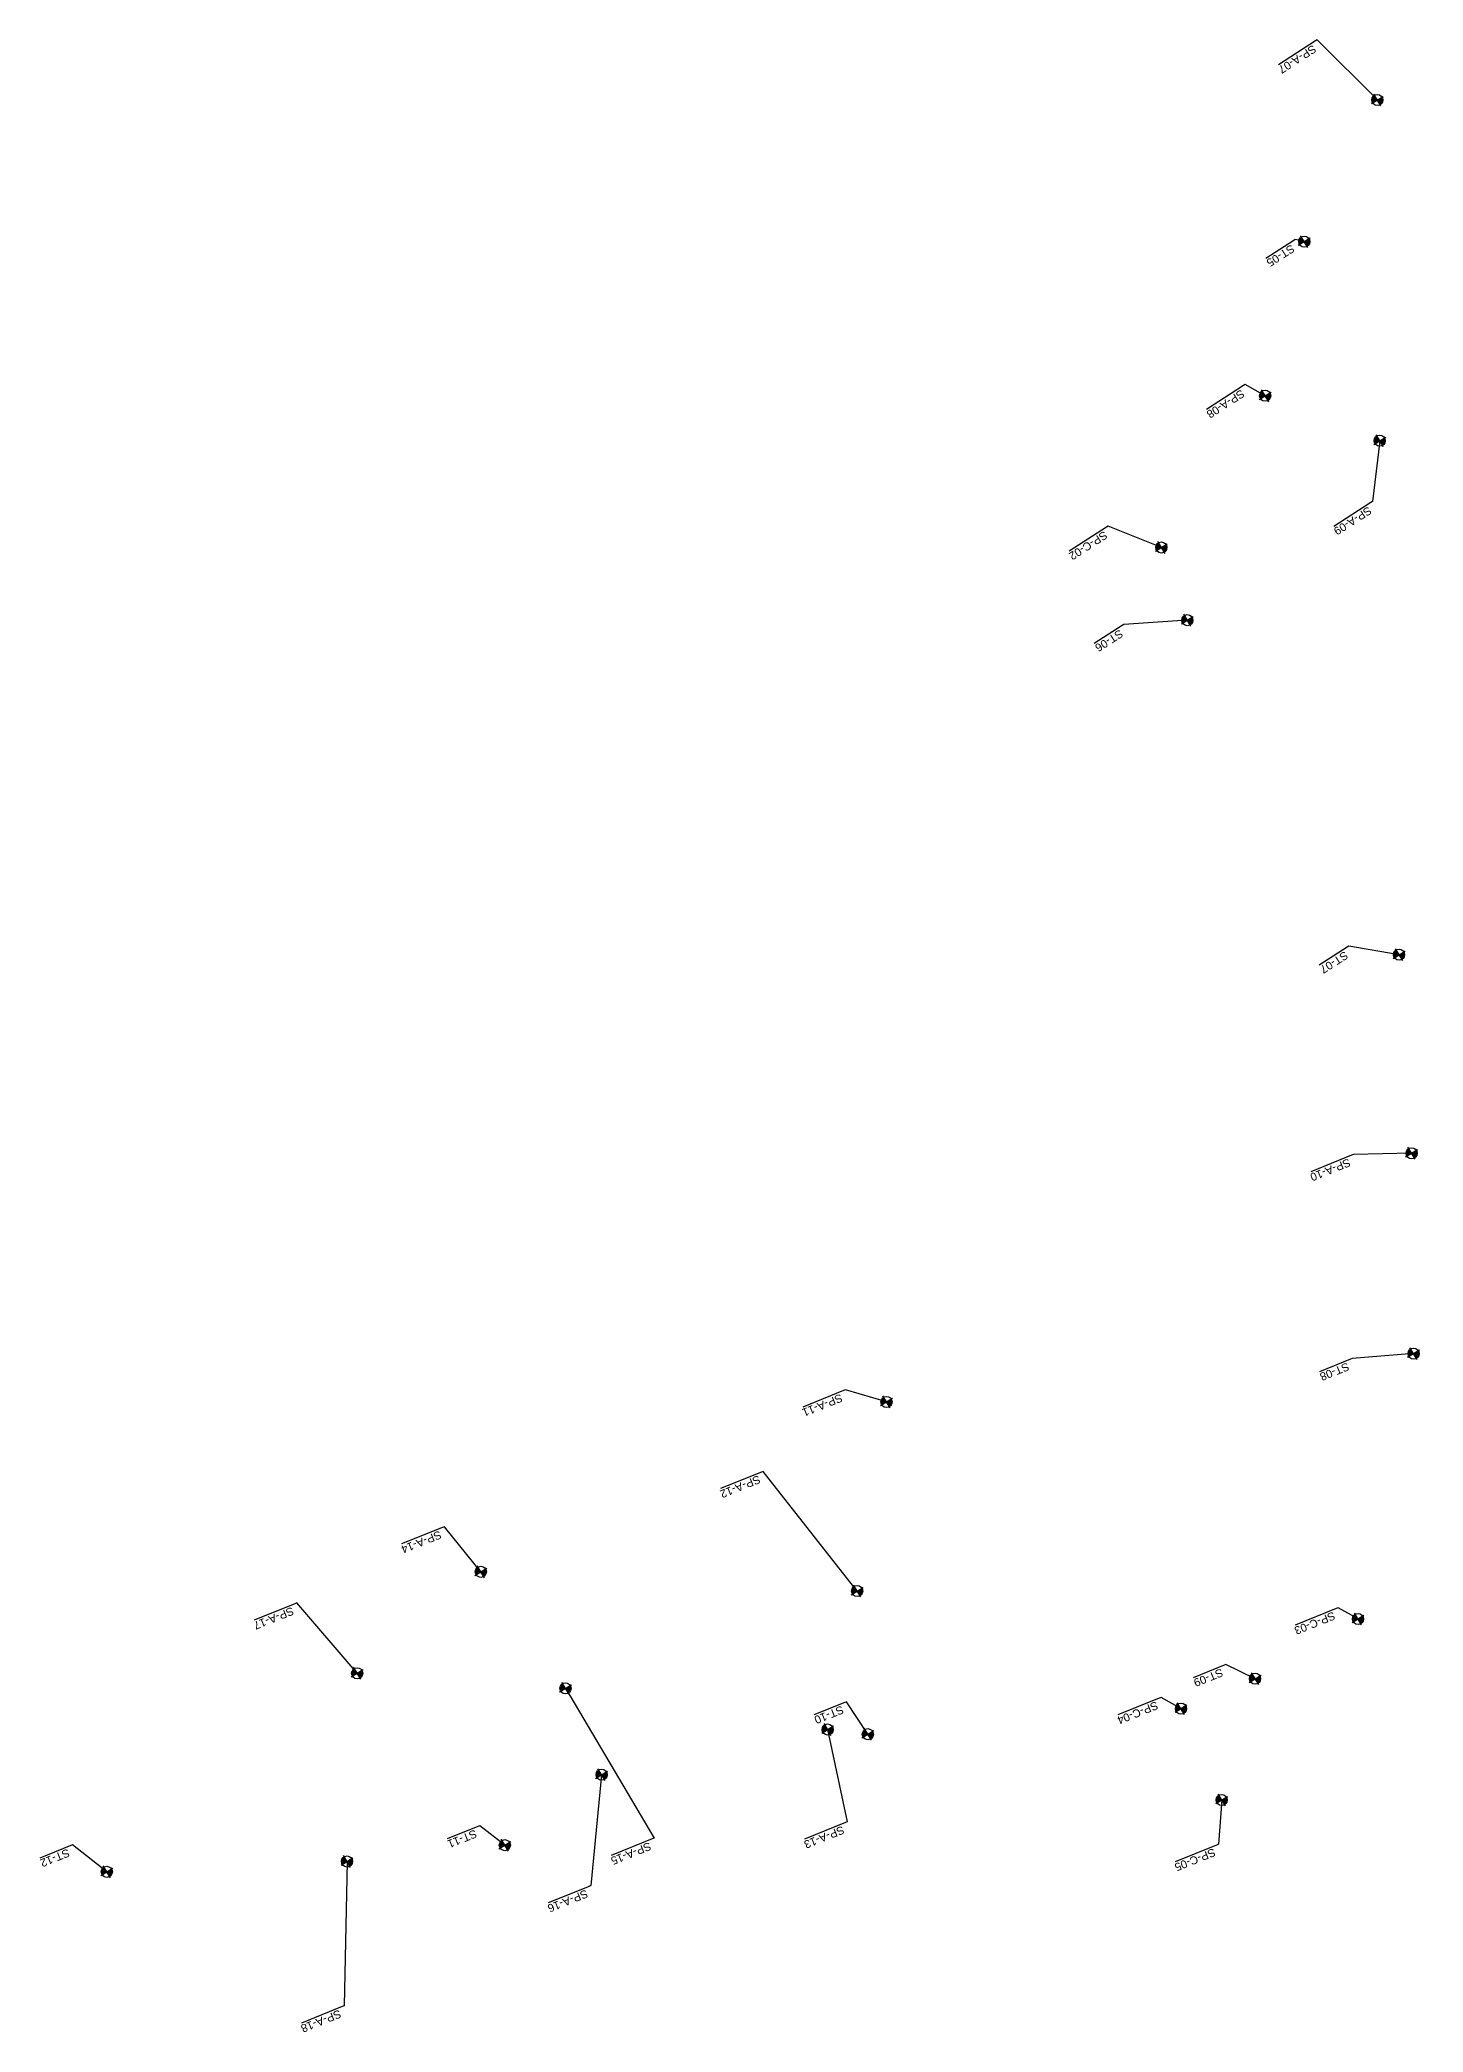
# Model space of a CAD drawing. Header units: millimetres. Extents: x 677716 to 680401, y 7829015 to 7830325.
# Drawn here: x 679068 to 679760, y 7829185 to 7830181 of the extents above; entities that cross this region are included whole.
import ezdxf
from ezdxf import colors
from ezdxf.entities.mleader import LeaderData, LeaderLine
from ezdxf.math import Vec2, Vec3

# ---------------------------------------------------------------- set-up
doc = ezdxf.new("R2010")
doc.units = ezdxf.units.MM
for name, color, linetype in [('G-SONDAGEM-TRADO', 130, 'Continuous'), ('G-SONDAGENS-ATERRO', 96, 'Continuous'), ('G-SONDAGENS-CORTE', 10, 'Continuous')]:
    doc.layers.add(name, color=color, linetype=linetype)
doc.styles.get("Standard").update_dxf_attribs({"font": 'arial.ttf'})

# ---------------------------------------------------------------- blocks, each defined once
blk = doc.blocks.new('A$C7828b402')
at = {"layer": 'G-SONDAGEM-TRADO'}
h = blk.add_hatch(color=256, dxfattribs=at)
h.paths.add_polyline_path([(-10.9, 2.1, -0.414214), (2.1, 10.9), (0, 0)])
h.paths.add_polyline_path([(-2.1, -10.9), (0, 0), (10.9, -2.1, -0.414214)])
for p, q in [((13.6, -2.7), (-13.6, 2.7)), ((2.7, 13.6), (-2.7, -13.6))]:
    blk.add_line(p, q, dxfattribs=at)
blk.add_circle((0, 0), 11.1, dxfattribs=at)
blk = doc.blocks.new('_None')
blk = doc.blocks.new('A$C9470597b')
at = {"layer": 'G-SONDAGENS-CORTE'}
h = blk.add_hatch(color=256, dxfattribs=at)
h.paths.add_polyline_path([(1.08, 2.55, -0.414214), (2.55, -1.08), (0, 0)])
h.paths.add_polyline_path([(-2.55, 1.08), (0, 0), (-1.08, -2.55, -0.414214)])
for p, q in [((3.19, -1.35), (-3.19, 1.35)), ((-1.35, -3.19), (1.35, 3.19))]:
    blk.add_line(p, q, dxfattribs=at)
blk.add_circle((0, 0), 2.77, dxfattribs=at)
blk = doc.blocks.new('A$C8f187f32')
at = {"layer": 'G-SONDAGENS-ATERRO'}
h = blk.add_hatch(color=256, dxfattribs=at)
h.paths.add_polyline_path([(-10.9, 2.1, -0.414214), (2.1, 10.9), (0, 0)])
h.paths.add_polyline_path([(-2.1, -10.9), (0, 0), (10.9, -2.1, -0.414214)])
for p, q in [((13.6, -2.7), (-13.6, 2.7)), ((2.7, 13.6), (-2.7, -13.6))]:
    blk.add_line(p, q, dxfattribs=at)
blk.add_circle((0, 0), 11.1, dxfattribs=at)

msp = doc.modelspace()

# ---------------------------------------------------------------- block references
at = {"color": 2, "rotation": 324.6044335989439}
for p in [(679628.98, 7829927.31), (679727.25, 7829391.76), (679638.73, 7829346.95), (679659.12, 7829301.26)]:
    msp.add_blockref('A$C9470597b', p, dxfattribs=at)
at = {"layer": 'G-SONDAGEM-TRADO', "xscale": 0.25, "yscale": 0.25, "zscale": 0.25, "rotation": 222.6704106074319}
msp.add_blockref('A$C7828b402', (679700.37, 7830080.2), dxfattribs=at)
at = {"layer": 'G-SONDAGEM-TRADO', "linetype": 'Continuous', "xscale": 0.25, "yscale": 0.25, "zscale": 0.25, "rotation": 222.6704106074319}
for p in [(679641.94, 7829890.97), (679747.79, 7829723.75), (679755.02, 7829524.37), (679675.82, 7829361.87), (679482.23, 7829334.14), (679300.79, 7829278.67), (679101.84, 7829265.35)]:
    msp.add_blockref('A$C7828b402', p, dxfattribs=at)
at = {"layer": 'G-SONDAGENS-ATERRO', "xscale": 0.25, "yscale": 0.25, "zscale": 0.25, "rotation": 222.6704106040137}
for p in [(679736.92, 7830151), (679680.84, 7830003.15), (679738.13, 7829980.67), (679754.03, 7829624.53), (679491.56, 7829500.24), (679288.81, 7829415.3), (679476.89, 7829405.69), (679226.97, 7829364.61), (679331.09, 7829357.07), (679462.15, 7829336.48), (679349.14, 7829313.88), (679221.92, 7829270.52)]:
    msp.add_blockref('A$C8f187f32', p, dxfattribs=at)

# ---------------------------------------------------------------- leaders
at = {"layer": 'G-SONDAGEM-TRADO', "linetype": 'Continuous'}
ml = msp.add_multileader_mtext('Standard', dxfattribs=at)
ml.set_content('ST-05', color=256)
ml.set_leader_properties()
ml.set_arrow_properties(name='NONE')
ml.build(insert=Vec2(0, 0))
ml.multileader.update_dxf_attribs({"text_left_attachment_type": 6, "dogleg_length": 0.966})
ctx = ml.context
ctx.base_point, ctx.plane_origin, ctx.plane_x_axis, ctx.plane_y_axis = Vec3(679695.11, 7830080.73), Vec3(679700.37, 7830080.2), Vec3(-0.84039, -0.541982), Vec3(0.541982, -0.84039)
ctx.left_attachment = 6
notes = []
notes.append((ctx, [(0, (1, 1, 0), (679695.92, 7830081.26), (-0.84039, -0.541982), 0.966, [(0, [(679700.37, 7830080.2)], 0, [])])]))
ctx.mtext.insert, ctx.mtext.text_direction, ctx.mtext.rotation, ctx.mtext.line_spacing_factor, ctx.mtext.flow_direction = Vec3(679696.03, 7830075.62), Vec3(-0.84039, -0.541982), 3.714387, 0.3, 5
ml = msp.add_multileader_mtext('Standard', dxfattribs=at)
ml.set_content('ST-06', color=256)
ml.set_leader_properties()
ml.set_arrow_properties(name='NONE')
ml.build(insert=Vec2(0, 0))
ml.multileader.update_dxf_attribs({"text_left_attachment_type": 6, "dogleg_length": 0.966})
ctx = ml.context
ctx.base_point, ctx.plane_origin, ctx.plane_x_axis, ctx.plane_y_axis = Vec3(679609.39, 7829888.28), Vec3(679641.94, 7829890.97), Vec3(-0.84039, -0.541982), Vec3(0.541982, -0.84039)
ctx.left_attachment = 6
notes.append((ctx, [(0, (1, 1, 0), (679610.2, 7829888.81), (-0.84039, -0.541982), 0.966, [(0, [(679641.94, 7829890.97)], 0, [])])]))
ctx.mtext.insert, ctx.mtext.text_direction, ctx.mtext.rotation, ctx.mtext.line_spacing_factor, ctx.mtext.flow_direction = Vec3(679610.31, 7829883.17), Vec3(-0.84039, -0.541982), 3.714387, 0.3, 5
ml = msp.add_multileader_mtext('Standard', dxfattribs=at)
ml.set_content('ST-07', color=256)
ml.set_leader_properties()
ml.set_arrow_properties(name='NONE')
ml.build(insert=Vec2(0, 0))
ml.multileader.update_dxf_attribs({"text_left_attachment_type": 6, "dogleg_length": 0.966})
ctx = ml.context
ctx.base_point, ctx.plane_origin, ctx.plane_x_axis, ctx.plane_y_axis = Vec3(679721.86, 7829727.49), Vec3(679747.79, 7829723.75), Vec3(-0.84039, -0.541982), Vec3(0.541982, -0.84039)
ctx.left_attachment = 6
notes.append((ctx, [(0, (1, 1, 0), (679722.67, 7829728.01), (-0.84039, -0.541982), 0.966, [(0, [(679747.79, 7829723.75)], 0, [])])]))
ctx.mtext.insert, ctx.mtext.text_direction, ctx.mtext.rotation, ctx.mtext.line_spacing_factor, ctx.mtext.flow_direction = Vec3(679722.78, 7829722.37), Vec3(-0.84039, -0.541982), 3.714387, 0.3, 5
ml = msp.add_multileader_mtext('Standard', dxfattribs=at)
ml.set_content('ST-08', color=256)
ml.set_leader_properties()
ml.set_arrow_properties(name='NONE')
ml.build(insert=Vec2(0, 0))
ml.multileader.update_dxf_attribs({"text_left_attachment_type": 6, "dogleg_length": 0.966})
ctx = ml.context
ctx.base_point, ctx.plane_origin, ctx.plane_x_axis, ctx.plane_y_axis = Vec3(679723.42, 7829521.55), Vec3(679755.02, 7829524.37), Vec3(-0.927184, -0.374607), Vec3(0.374607, -0.927184)
ctx.left_attachment = 6
notes.append((ctx, [(0, (1, 1, 0), (679724.32, 7829521.91), (-0.927184, -0.374607), 0.966, [(0, [(679755.02, 7829524.37)], 0, [])])]))
ctx.mtext.insert, ctx.mtext.text_direction, ctx.mtext.rotation, ctx.mtext.line_spacing_factor, ctx.mtext.flow_direction = Vec3(679723.37, 7829516.35), Vec3(-0.927184, -0.374607), 3.525565, 0.3, 5
ml = msp.add_multileader_mtext('Standard', dxfattribs=at)
ml.set_content('ST-09', color=256)
ml.set_leader_properties()
ml.set_arrow_properties(name='NONE')
ml.build(insert=Vec2(0, 0))
ml.multileader.update_dxf_attribs({"text_left_attachment_type": 6, "dogleg_length": 0.966})
ctx = ml.context
ctx.base_point, ctx.plane_origin, ctx.plane_x_axis, ctx.plane_y_axis = Vec3(679660.35, 7829368.59), Vec3(679675.82, 7829361.87), Vec3(-0.927184, -0.374607), Vec3(0.374607, -0.927184)
ctx.left_attachment = 6
notes.append((ctx, [(0, (1, 1, 0), (679661.24, 7829368.95), (-0.927184, -0.374607), 0.966, [(0, [(679675.82, 7829361.87)], 0, [])])]))
ctx.mtext.insert, ctx.mtext.text_direction, ctx.mtext.rotation, ctx.mtext.line_spacing_factor, ctx.mtext.flow_direction = Vec3(679660.29, 7829363.39), Vec3(-0.927184, -0.374607), 3.525565, 0.3, 5
ml = msp.add_multileader_mtext('Standard', dxfattribs=at)
ml.set_content('ST-10', color=256)
ml.set_leader_properties()
ml.set_arrow_properties(name='NONE')
ml.build(insert=Vec2(0, 0))
ml.multileader.update_dxf_attribs({"text_left_attachment_type": 6, "dogleg_length": 0.966})
ctx = ml.context
ctx.base_point, ctx.plane_origin, ctx.plane_x_axis, ctx.plane_y_axis = Vec3(679470.72, 7829350.02), Vec3(679482.23, 7829334.14), Vec3(-0.927184, -0.374607), Vec3(0.374607, -0.927184)
ctx.left_attachment = 6
notes.append((ctx, [(0, (1, 1, 0), (679471.61, 7829350.38), (-0.927184, -0.374607), 0.966, [(0, [(679482.23, 7829334.14)], 0, [])])]))
ctx.mtext.insert, ctx.mtext.text_direction, ctx.mtext.rotation, ctx.mtext.line_spacing_factor, ctx.mtext.flow_direction = Vec3(679470.66, 7829344.82), Vec3(-0.927184, -0.374607), 3.525565, 0.3, 5
ml = msp.add_multileader_mtext('Standard', dxfattribs=at)
ml.set_content('ST-11', color=256)
ml.set_leader_properties()
ml.set_arrow_properties(name='NONE')
ml.build(insert=Vec2(0, 0))
ml.multileader.update_dxf_attribs({"text_left_attachment_type": 6, "dogleg_length": 0.966})
ctx = ml.context
ctx.base_point, ctx.plane_origin, ctx.plane_x_axis, ctx.plane_y_axis = Vec3(679287.36, 7829288.03), Vec3(679300.79, 7829278.67), Vec3(-0.927184, -0.374607), Vec3(0.374607, -0.927184)
ctx.left_attachment = 6
notes.append((ctx, [(0, (1, 1, 0), (679288.26, 7829288.39), (-0.927184, -0.374607), 0.966, [(0, [(679300.79, 7829278.67)], 0, [])])]))
ctx.mtext.insert, ctx.mtext.text_direction, ctx.mtext.rotation, ctx.mtext.line_spacing_factor, ctx.mtext.flow_direction = Vec3(679287.31, 7829282.83), Vec3(-0.927184, -0.374607), 3.525565, 0.3, 5
ml = msp.add_multileader_mtext('Standard', dxfattribs=at)
ml.set_content('ST-12', color=256)
ml.set_leader_properties()
ml.set_arrow_properties(name='NONE')
ml.build(insert=Vec2(0, 0))
ml.multileader.update_dxf_attribs({"text_left_attachment_type": 6, "dogleg_length": 0.966})
ctx = ml.context
ctx.base_point, ctx.plane_origin, ctx.plane_x_axis, ctx.plane_y_axis = Vec3(679083.8, 7829278.48), Vec3(679101.84, 7829265.35), Vec3(-0.927184, -0.374607), Vec3(0.374607, -0.927184)
ctx.left_attachment = 6
notes.append((ctx, [(0, (1, 1, 0), (679084.7, 7829278.84), (-0.927184, -0.374607), 0.966, [(0, [(679101.84, 7829265.35)], 0, [])])]))
ctx.mtext.insert, ctx.mtext.text_direction, ctx.mtext.rotation, ctx.mtext.line_spacing_factor, ctx.mtext.flow_direction = Vec3(679083.75, 7829273.28), Vec3(-0.927184, -0.374607), 3.525565, 0.3, 5
at = {"layer": 'G-SONDAGENS-ATERRO', "linetype": 'Continuous'}
ml = msp.add_multileader_mtext('Standard', dxfattribs=at)
ml.set_content('SP-A-07', color=256)
ml.set_leader_properties()
ml.set_arrow_properties(name='NONE')
ml.build(insert=Vec2(0, 0))
ml.multileader.update_dxf_attribs({"text_left_attachment_type": 6, "dogleg_length": 0.966})
ctx = ml.context
ctx.base_point, ctx.plane_origin, ctx.plane_x_axis, ctx.plane_y_axis = Vec3(679705.98, 7830180.53), Vec3(679736.92, 7830151), Vec3(-0.84039, -0.541982), Vec3(0.541982, -0.84039)
ctx.left_attachment = 6
notes.append((ctx, [(0, (1, 1, 0), (679706.79, 7830181.05), (-0.84039, -0.541982), 0.966, [(0, [(679736.92, 7830151)], 0, [])])]))
ctx.mtext.insert, ctx.mtext.text_direction, ctx.mtext.rotation, ctx.mtext.line_spacing_factor, ctx.mtext.flow_direction = Vec3(679706.9, 7830175.41), Vec3(-0.84039, -0.541982), 3.714387, 0.3, 5
ml = msp.add_multileader_mtext('Standard', dxfattribs=at)
ml.set_content('SP-A-08', color=256)
ml.set_leader_properties()
ml.set_arrow_properties(name='NONE')
ml.build(insert=Vec2(0, 0))
ml.multileader.update_dxf_attribs({"text_left_attachment_type": 6, "dogleg_length": 0.966})
ctx = ml.context
ctx.base_point, ctx.plane_origin, ctx.plane_x_axis, ctx.plane_y_axis = Vec3(679670.09, 7830008.22), Vec3(679680.84, 7830003.15), Vec3(-0.84039, -0.541982), Vec3(0.541982, -0.84039)
ctx.left_attachment = 6
notes.append((ctx, [(0, (1, 1, 0), (679670.9, 7830008.74), (-0.84039, -0.541982), 0.966, [(0, [(679680.84, 7830003.15)], 0, [])])]))
ctx.mtext.insert, ctx.mtext.text_direction, ctx.mtext.rotation, ctx.mtext.line_spacing_factor, ctx.mtext.flow_direction = Vec3(679671.01, 7830003.1), Vec3(-0.84039, -0.541982), 3.714387, 0.3, 5
ml = msp.add_multileader_mtext('Standard', dxfattribs=at)
ml.set_content('SP-A-09', color=256)
ml.set_leader_properties()
ml.set_arrow_properties(name='NONE')
ml.build(insert=Vec2(0, 0))
ml.multileader.update_dxf_attribs({"text_left_attachment_type": 6, "dogleg_length": 0.966})
ctx = ml.context
ctx.base_point, ctx.plane_origin, ctx.plane_x_axis, ctx.plane_y_axis = Vec3(679733.64, 7829949.8), Vec3(679738.13, 7829980.67), Vec3(-0.84039, -0.541982), Vec3(0.541982, -0.84039)
ctx.left_attachment = 6
notes.append((ctx, [(0, (1, 1, 0), (679734.45, 7829950.32), (-0.84039, -0.541982), 0.966, [(0, [(679738.13, 7829980.67)], 0, [])])]))
ctx.mtext.insert, ctx.mtext.text_direction, ctx.mtext.rotation, ctx.mtext.line_spacing_factor, ctx.mtext.flow_direction = Vec3(679734.56, 7829944.68), Vec3(-0.84039, -0.541982), 3.714387, 0.3, 5
ml = msp.add_multileader_mtext('Standard', dxfattribs=at)
ml.set_content('SP-A-10', color=256)
ml.set_leader_properties()
ml.set_arrow_properties(name='NONE')
ml.build(insert=Vec2(0, 0))
ml.multileader.update_dxf_attribs({"text_left_attachment_type": 6, "dogleg_length": 0.966})
ctx = ml.context
ctx.base_point, ctx.plane_origin, ctx.plane_x_axis, ctx.plane_y_axis = Vec3(679724.05, 7829623.52), Vec3(679754.03, 7829624.53), Vec3(-0.927184, -0.374607), Vec3(0.374607, -0.927184)
ctx.left_attachment = 6
notes.append((ctx, [(0, (1, 1, 0), (679724.95, 7829623.88), (-0.927184, -0.374607), 0.966, [(0, [(679754.03, 7829624.53)], 0, [])])]))
ctx.mtext.insert, ctx.mtext.text_direction, ctx.mtext.rotation, ctx.mtext.line_spacing_factor, ctx.mtext.flow_direction = Vec3(679723.99, 7829618.32), Vec3(-0.927184, -0.374607), 3.525565, 0.3, 5
ml = msp.add_multileader_mtext('Standard', dxfattribs=at)
ml.set_content('SP-A-11', color=256)
ml.set_leader_properties()
ml.set_arrow_properties(name='NONE')
ml.build(insert=Vec2(0, 0))
ml.multileader.update_dxf_attribs({"text_left_attachment_type": 6, "dogleg_length": 0.966})
ctx = ml.context
ctx.base_point, ctx.plane_origin, ctx.plane_x_axis, ctx.plane_y_axis = Vec3(679470.12, 7829505.87), Vec3(679491.56, 7829500.24), Vec3(-0.927184, -0.374607), Vec3(0.374607, -0.927184)
ctx.left_attachment = 6
notes.append((ctx, [(0, (1, 1, 0), (679471.02, 7829506.23), (-0.927184, -0.374607), 0.966, [(0, [(679491.56, 7829500.24)], 0, [])])]))
ctx.mtext.insert, ctx.mtext.text_direction, ctx.mtext.rotation, ctx.mtext.line_spacing_factor, ctx.mtext.flow_direction = Vec3(679470.07, 7829500.67), Vec3(-0.927184, -0.374607), 3.525565, 0.3, 5
ml = msp.add_multileader_mtext('Standard', dxfattribs=at)
ml.set_content('SP-A-12', color=256)
ml.set_leader_properties()
ml.set_arrow_properties(name='NONE')
ml.build(insert=Vec2(0, 0))
ml.multileader.update_dxf_attribs({"text_left_attachment_type": 6, "dogleg_length": 0.966})
ctx = ml.context
ctx.base_point, ctx.plane_origin, ctx.plane_x_axis, ctx.plane_y_axis = Vec3(679429.09, 7829465.14), Vec3(679476.89, 7829405.69), Vec3(-0.927184, -0.374607), Vec3(0.374607, -0.927184)
ctx.left_attachment = 6
notes.append((ctx, [(0, (1, 1, 0), (679429.99, 7829465.5), (-0.927184, -0.374607), 0.966, [(0, [(679476.89, 7829405.69)], 0, [])])]))
ctx.mtext.insert, ctx.mtext.text_direction, ctx.mtext.rotation, ctx.mtext.line_spacing_factor, ctx.mtext.flow_direction = Vec3(679429.04, 7829459.94), Vec3(-0.927184, -0.374607), 3.525565, 0.3, 5
ml = msp.add_multileader_mtext('Standard', dxfattribs=at)
ml.set_content('SP-A-14', color=256)
ml.set_leader_properties()
ml.set_arrow_properties(name='NONE')
ml.build(insert=Vec2(0, 0))
ml.multileader.update_dxf_attribs({"text_left_attachment_type": 6, "dogleg_length": 0.966})
ctx = ml.context
ctx.base_point, ctx.plane_origin, ctx.plane_x_axis, ctx.plane_y_axis = Vec3(679269.66, 7829437.47), Vec3(679288.81, 7829415.3), Vec3(-0.927184, -0.374607), Vec3(0.374607, -0.927184)
ctx.left_attachment = 6
notes.append((ctx, [(0, (1, 1, 0), (679270.56, 7829437.84), (-0.927184, -0.374607), 0.966, [(0, [(679288.81, 7829415.3)], 0, [])])]))
ctx.mtext.insert, ctx.mtext.text_direction, ctx.mtext.rotation, ctx.mtext.line_spacing_factor, ctx.mtext.flow_direction = Vec3(679269.61, 7829432.27), Vec3(-0.927184, -0.374607), 3.525565, 0.3, 5
ml = msp.add_multileader_mtext('Standard', dxfattribs=at)
ml.set_content('SP-A-17', color=256)
ml.set_leader_properties()
ml.set_arrow_properties(name='NONE')
ml.build(insert=Vec2(0, 0))
ml.multileader.update_dxf_attribs({"text_left_attachment_type": 6, "dogleg_length": 0.966})
ctx = ml.context
ctx.base_point, ctx.plane_origin, ctx.plane_x_axis, ctx.plane_y_axis = Vec3(679195.88, 7829399.38), Vec3(679226.97, 7829364.61), Vec3(-0.927184, -0.374607), Vec3(0.374607, -0.927184)
ctx.left_attachment = 6
notes.append((ctx, [(0, (1, 1, 0), (679196.78, 7829399.74), (-0.927184, -0.374607), 0.966, [(0, [(679226.97, 7829364.61)], 0, [])])]))
ctx.mtext.insert, ctx.mtext.text_direction, ctx.mtext.rotation, ctx.mtext.line_spacing_factor, ctx.mtext.flow_direction = Vec3(679195.82, 7829394.18), Vec3(-0.927184, -0.374607), 3.525565, 0.3, 5
ml = msp.add_multileader_mtext('Standard', dxfattribs=at)
ml.set_content('SP-A-15', color=256)
ml.set_leader_properties()
ml.set_arrow_properties(name='NONE')
ml.build(insert=Vec2(0, 0))
ml.multileader.update_dxf_attribs({"text_left_attachment_type": 6, "dogleg_length": 0.966})
ctx = ml.context
ctx.base_point, ctx.plane_origin, ctx.plane_x_axis, ctx.plane_y_axis = Vec3(679374.48, 7829281.79), Vec3(679331.09, 7829357.07), Vec3(-0.927184, -0.374607), Vec3(0.374607, -0.927184)
ctx.left_attachment = 6
notes.append((ctx, [(0, (1, 1, 0), (679375.38, 7829282.15), (-0.927184, -0.374607), 0.966, [(0, [(679331.09, 7829357.07)], 0, [])])]))
ctx.mtext.insert, ctx.mtext.text_direction, ctx.mtext.rotation, ctx.mtext.line_spacing_factor, ctx.mtext.flow_direction = Vec3(679374.43, 7829276.59), Vec3(-0.927184, -0.374607), 3.525565, 0.3, 5
ml = msp.add_multileader_mtext('Standard', dxfattribs=at)
ml.set_content('SP-A-13', color=256)
ml.set_leader_properties()
ml.set_arrow_properties(name='NONE')
ml.build(insert=Vec2(0, 0))
ml.multileader.update_dxf_attribs({"text_left_attachment_type": 6, "dogleg_length": 0.966})
ctx = ml.context
ctx.base_point, ctx.plane_origin, ctx.plane_x_axis, ctx.plane_y_axis = Vec3(679471.04, 7829289.92), Vec3(679462.15, 7829336.48), Vec3(-0.927184, -0.374607), Vec3(0.374607, -0.927184)
ctx.left_attachment = 6
notes.append((ctx, [(0, (1, 1, 0), (679471.94, 7829290.29), (-0.927184, -0.374607), 0.966, [(0, [(679462.15, 7829336.48)], 0, [])])]))
ctx.mtext.insert, ctx.mtext.text_direction, ctx.mtext.rotation, ctx.mtext.line_spacing_factor, ctx.mtext.flow_direction = Vec3(679470.98, 7829284.73), Vec3(-0.927184, -0.374607), 3.525565, 0.3, 5
ml = msp.add_multileader_mtext('Standard', dxfattribs=at)
ml.set_content('SP-A-16', color=256)
ml.set_leader_properties()
ml.set_arrow_properties(name='NONE')
ml.build(insert=Vec2(0, 0))
ml.multileader.update_dxf_attribs({"text_left_attachment_type": 6, "dogleg_length": 0.966})
ctx = ml.context
ctx.base_point, ctx.plane_origin, ctx.plane_x_axis, ctx.plane_y_axis = Vec3(679342.88, 7829258.07), Vec3(679349.14, 7829313.88), Vec3(-0.927184, -0.374607), Vec3(0.374607, -0.927184)
ctx.left_attachment = 6
notes.append((ctx, [(0, (1, 1, 0), (679343.77, 7829258.43), (-0.927184, -0.374607), 0.966, [(0, [(679349.14, 7829313.88)], 0, [])])]))
ctx.mtext.insert, ctx.mtext.text_direction, ctx.mtext.rotation, ctx.mtext.line_spacing_factor, ctx.mtext.flow_direction = Vec3(679342.82, 7829252.87), Vec3(-0.927184, -0.374607), 3.525565, 0.3, 5
ml = msp.add_multileader_mtext('Standard', dxfattribs=at)
ml.set_content('SP-A-18', color=256)
ml.set_leader_properties()
ml.set_arrow_properties(name='NONE')
ml.build(insert=Vec2(0, 0))
ml.multileader.update_dxf_attribs({"text_left_attachment_type": 6, "dogleg_length": 0.966})
ctx = ml.context
ctx.base_point, ctx.plane_origin, ctx.plane_x_axis, ctx.plane_y_axis = Vec3(679219.53, 7829198), Vec3(679221.92, 7829270.52), Vec3(-0.927184, -0.374607), Vec3(0.374607, -0.927184)
ctx.left_attachment = 6
notes.append((ctx, [(0, (1, 1, 0), (679220.43, 7829198.36), (-0.927184, -0.374607), 0.966, [(0, [(679221.92, 7829270.52)], 0, [])])]))
ctx.mtext.insert, ctx.mtext.text_direction, ctx.mtext.rotation, ctx.mtext.line_spacing_factor, ctx.mtext.flow_direction = Vec3(679219.48, 7829192.8), Vec3(-0.927184, -0.374607), 3.525565, 0.3, 5
at = {"layer": 'G-SONDAGENS-CORTE', "linetype": 'Continuous'}
ml = msp.add_multileader_mtext('Standard', dxfattribs=at)
ml.set_content('SP-C-02', color=256)
ml.set_leader_properties()
ml.set_arrow_properties(name='NONE')
ml.build(insert=Vec2(0, 0))
ml.multileader.update_dxf_attribs({"text_left_attachment_type": 6, "dogleg_length": 0.966})
ctx = ml.context
ctx.base_point, ctx.plane_origin, ctx.plane_x_axis, ctx.plane_y_axis = Vec3(679601.56, 7829937.5), Vec3(679628.98, 7829927.31), Vec3(-0.84039, -0.541982), Vec3(0.541982, -0.84039)
ctx.left_attachment = 6
notes.append((ctx, [(0, (1, 1, 0), (679602.37, 7829938.02), (-0.84039, -0.541982), 0.966, [(0, [(679628.98, 7829927.31)], 0, [])])]))
ctx.mtext.insert, ctx.mtext.text_direction, ctx.mtext.rotation, ctx.mtext.line_spacing_factor, ctx.mtext.flow_direction = Vec3(679602.48, 7829932.38), Vec3(-0.84039, -0.541982), 3.714387, 0.3, 5
ml = msp.add_multileader_mtext('Standard', dxfattribs=at)
ml.set_content('SP-C-03', color=256)
ml.set_leader_properties()
ml.set_arrow_properties(name='NONE')
ml.build(insert=Vec2(0, 0))
ml.multileader.update_dxf_attribs({"text_left_attachment_type": 6, "dogleg_length": 0.966})
ctx = ml.context
ctx.base_point, ctx.plane_origin, ctx.plane_x_axis, ctx.plane_y_axis = Vec3(679716.41, 7829396.99), Vec3(679727.25, 7829391.76), Vec3(-0.927184, -0.374607), Vec3(0.374607, -0.927184)
ctx.left_attachment = 6
notes.append((ctx, [(0, (1, 1, 0), (679717.31, 7829397.35), (-0.927184, -0.374607), 0.966, [(0, [(679727.25, 7829391.76)], 0, [])])]))
ctx.mtext.insert, ctx.mtext.text_direction, ctx.mtext.rotation, ctx.mtext.line_spacing_factor, ctx.mtext.flow_direction = Vec3(679716.36, 7829391.79), Vec3(-0.927184, -0.374607), 3.525565, 0.3, 5
ml = msp.add_multileader_mtext('Standard', dxfattribs=at)
ml.set_content('SP-C-04', color=256)
ml.set_leader_properties()
ml.set_arrow_properties(name='NONE')
ml.build(insert=Vec2(0, 0))
ml.multileader.update_dxf_attribs({"text_left_attachment_type": 6, "dogleg_length": 0.966})
ctx = ml.context
ctx.base_point, ctx.plane_origin, ctx.plane_x_axis, ctx.plane_y_axis = Vec3(679627.89, 7829352.18), Vec3(679638.73, 7829346.95), Vec3(-0.927184, -0.374607), Vec3(0.374607, -0.927184)
ctx.left_attachment = 6
notes.append((ctx, [(0, (1, 1, 0), (679628.79, 7829352.55), (-0.927184, -0.374607), 0.966, [(0, [(679638.73, 7829346.95)], 0, [])])]))
ctx.mtext.insert, ctx.mtext.text_direction, ctx.mtext.rotation, ctx.mtext.line_spacing_factor, ctx.mtext.flow_direction = Vec3(679627.83, 7829346.98), Vec3(-0.927184, -0.374607), 3.525565, 0.3, 5
ml = msp.add_multileader_mtext('Standard', dxfattribs=at)
ml.set_content('SP-C-05', color=256)
ml.set_leader_properties()
ml.set_arrow_properties(name='NONE')
ml.build(insert=Vec2(0, 0))
ml.multileader.update_dxf_attribs({"text_left_attachment_type": 6, "dogleg_length": 0.966})
ctx = ml.context
ctx.base_point, ctx.plane_origin, ctx.plane_x_axis, ctx.plane_y_axis = Vec3(679656.56, 7829278.74), Vec3(679659.12, 7829301.26), Vec3(-0.927184, -0.374607), Vec3(0.374607, -0.927184)
ctx.left_attachment = 6
notes.append((ctx, [(0, (1, 1, 0), (679657.45, 7829279.1), (-0.927184, -0.374607), 0.966, [(0, [(679659.12, 7829301.26)], 0, [])])]))
ctx.mtext.insert, ctx.mtext.text_direction, ctx.mtext.rotation, ctx.mtext.line_spacing_factor, ctx.mtext.flow_direction = Vec3(679656.5, 7829273.54), Vec3(-0.927184, -0.374607), 3.525565, 0.3, 5
for ctx, leaders in notes:
    for number, flags, end, landing, length, lines in leaders:
        leader = LeaderData()
        leader.index, (leader.has_last_leader_line, leader.has_dogleg_vector, leader.attachment_direction) = number, flags
        leader.last_leader_point, leader.dogleg_vector, leader.dogleg_length = Vec3(end), Vec3(landing), length
        for number, points, colour, breaks in lines:
            line = LeaderLine()
            line.index, line.vertices, line.color, line.breaks = number, Vec3.list(points), colors.encode_raw_color(colour), breaks
            leader.lines.append(line)
        ctx.leaders.append(leader)

doc.saveas('drawing.dxf')
